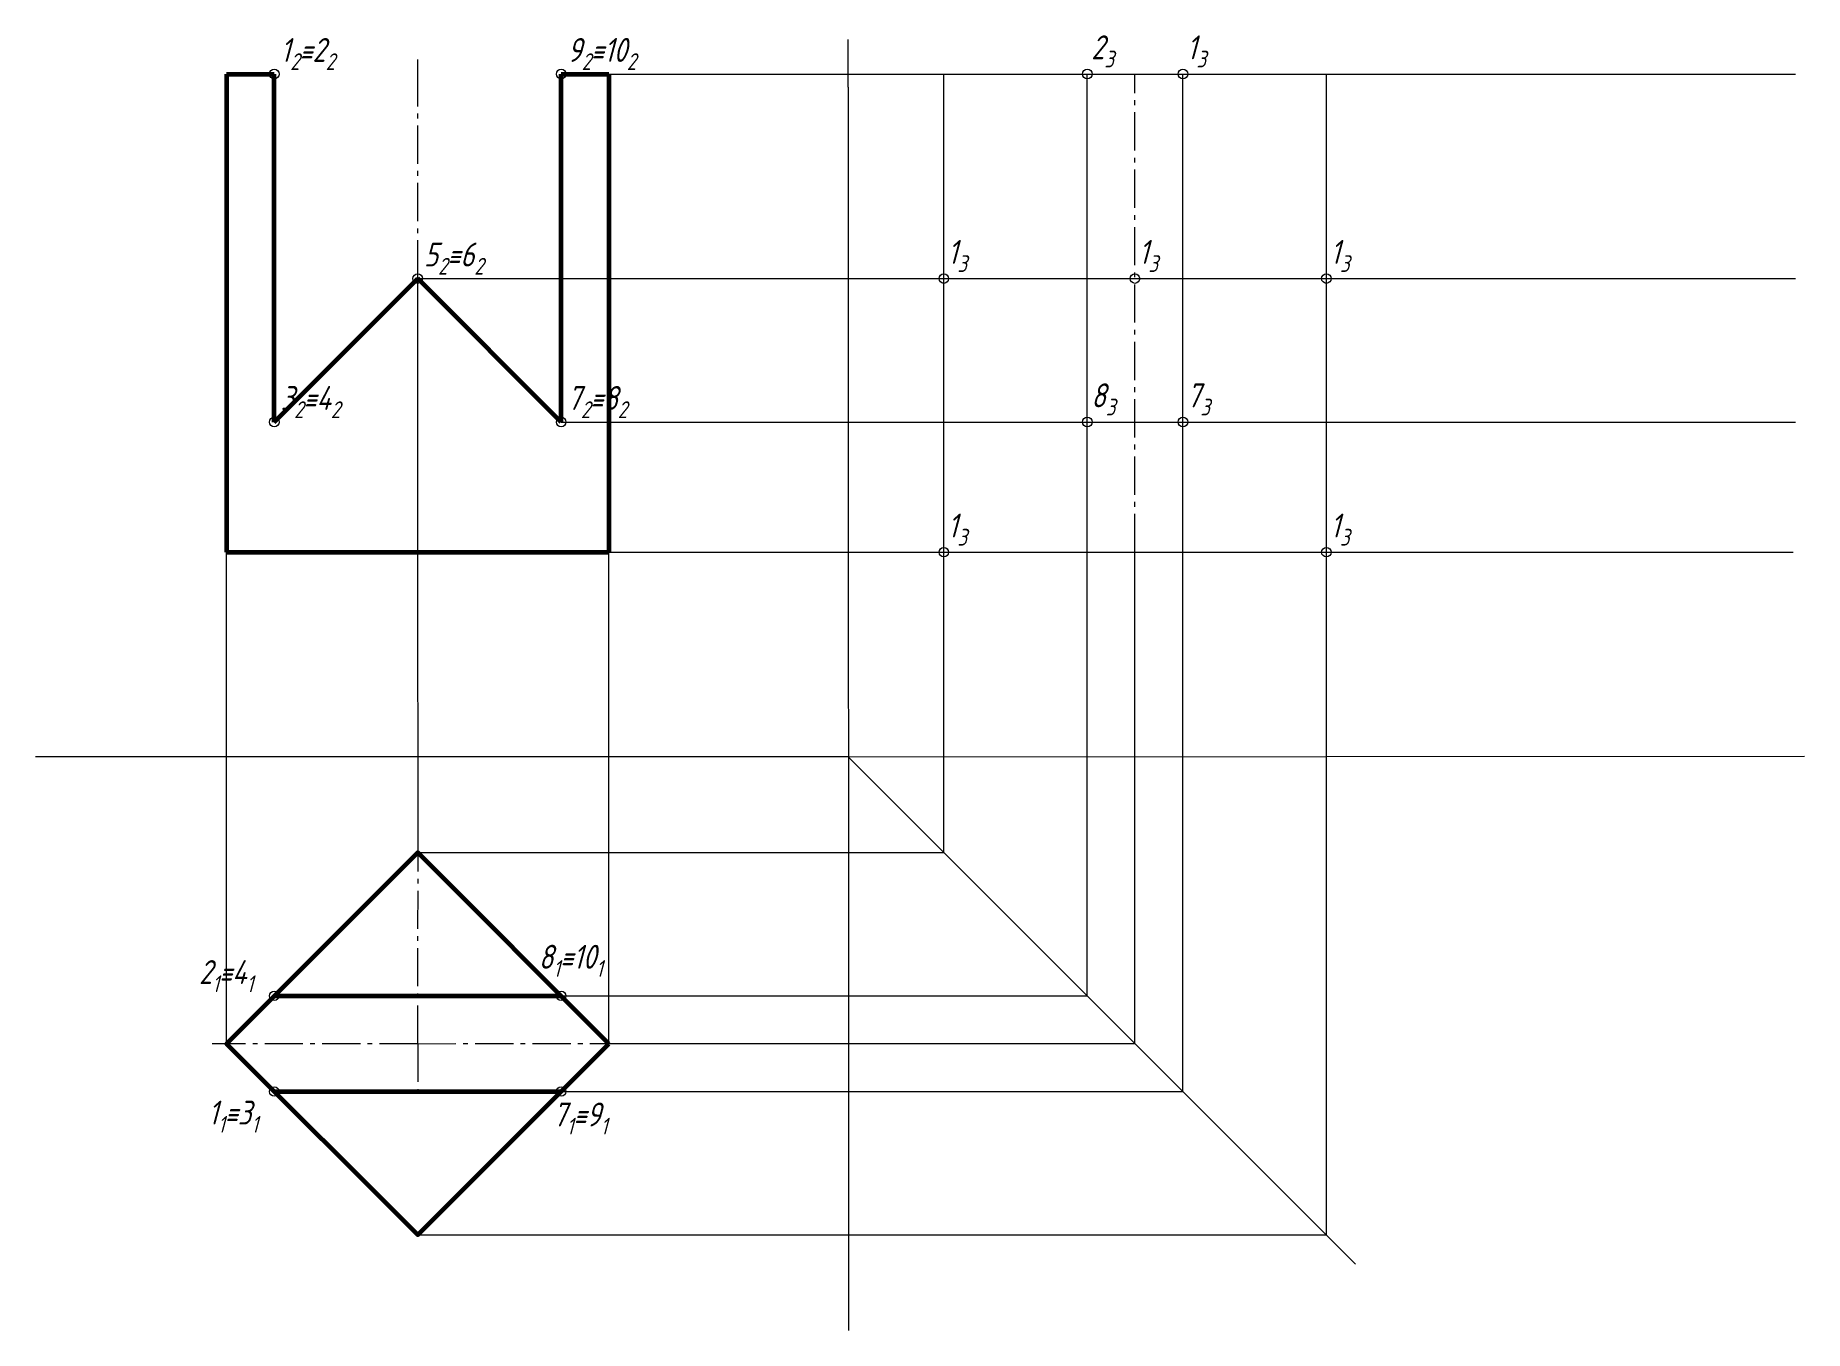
# Model space of a CAD drawing. Header units: millimetres. Extents: x 30 to 400, y 10 to 281.
import ezdxf

# ---------------------------------------------------------------- set-up
doc = ezdxf.new("R2010")
doc.units = ezdxf.units.MM
doc.linetypes.add('ГОСТ 2.303 6', pattern=[12, 8, -1.5, 1, -1.5])
doc.layers.get('0').update_dxf_attribs({"lineweight": 60})
doc.layers.add('Вспомогательный', color=7, linetype='Continuous', lineweight=20)
doc.layers.add('Осевой', color=7, linetype='ГОСТ 2.303 6', lineweight=20)
doc.styles.add('ГОСТ 2.304', font='CS_Gost2304.shx', dxfattribs={"oblique": 15})

msp = doc.modelspace()

# ---------------------------------------------------------------- linework, layer by layer
for p, q in [((70, 272.78), (80, 272.78)), ((70, 272.78), (70, 172.78)), ((80, 200), (80, 272.78)), ((140, 200), (140, 272.78)), ((140, 272.78), (150, 272.78)), ((150, 272.78), (150, 172.78)), ((80, 200), (110, 230)), ((140, 200), (110, 230)), ((70, 172.78), (70, 172.78)), ((70, 172.78), (150, 172.78)), ((80, 80), (140, 80)), ((80, 60), (140, 60))]:
    msp.add_line(p, q)
msp.add_lwpolyline([(150, 70), (110, 110), (70, 70), (110, 30)], close=True)
at = {"layer": 'Вспомогательный'}
for p, q in [((200, 270), (200, 280)), ((150, 272.78), (398.13, 272.78)), ((200, 270), (200.07, 10)), ((110, 230), (398.13, 230)), ((70, 70), (70, 172.78)), ((110.08, 110.08), (110, 172.78)), ((150, 172.78), (397.65, 172.78)), ((150, 70), (150, 172.78)), ((200.04, 129.99), (30.04, 129.99)), ((200.04, 129.99), (400.04, 130.11))]:
    msp.add_line(p, q, dxfattribs=at)
at = {"layer": 'Вспомогательный', "color": 7}
for p, q in [((220.03, 110), (220.03, 272.78)), ((250.03, 172.78), (250.03, 272.78)), ((270.03, 172.78), (270.03, 272.78)), ((300.03, 30), (300.03, 272.78)), ((140, 200), (398.14, 200)), ((250.03, 80), (250.03, 172.78)), ((259.98, 70.05), (259.98, 172.78)), ((270.03, 60), (270.03, 172.78)), ((200.04, 129.99), (306.11, 23.93)), ((110, 110), (220.03, 110)), ((140, 80), (250.03, 80)), ((150, 70.05), (259.98, 70.05)), ((140, 60), (270.03, 60)), ((110, 30), (300.03, 30))]:
    msp.add_line(p, q, dxfattribs=at)
at = {"layer": 'Вспомогательный', "transparency": 16777216}
msp.add_line((110, 172.78), (110, 230), dxfattribs=at)
at = {"layer": 'Вспомогательный', "color": 7}
for centre in [(80, 272.78), (140, 272.78), (250.03, 272.78), (270.03, 272.78), (110, 230), (220.03, 230), (259.98, 230), (300.03, 230), (80, 200), (140, 200), (250.03, 200), (270.03, 200), (220.03, 172.78), (300.03, 172.78), (80, 80), (140, 80), (80, 60), (140, 60)]:
    msp.add_circle(centre, 1, dxfattribs=at)
at = {"layer": 'Осевой'}
for p, q in [((110, 272.78), (110, 275.78)), ((110, 230), (110, 272.78)), ((110, 70), (110.08, 113)), ((110, 70), (67, 69.94)), ((110, 70), (153, 70.06)), ((110, 70), (110, 60))]:
    msp.add_line(p, q, dxfattribs=at)
at = {"layer": 'Осевой', "color": 7}
msp.add_line((259.98, 172.78), (259.98, 272.78), dxfattribs=at)

# ---------------------------------------------------------------- texts
at = {"layer": 'Вспомогательный', "color": 7, "char_height": 5, "attachment_point": 1, "style": 'ГОСТ 2.304'}
for s, insert, width in [('\\A1;1{\\H0.70x;\\S^ 2;}≡2{\\H0.70x;\\S^ 2;}', (81.31, 280.31), 19.6143), ('\\A1;9{\\H0.70x;\\S^ 2;}≡10{\\H0.70x;\\S^ 2;}', (141.31, 280.31), 19.6143), ('\\A1;2{\\H0.70x;\\S^ 3;}', (250.85, 280.86), 8.6357), ('\\A1;1{\\H0.70x;\\S^ 3;}', (270.85, 280.86), 5.3294), ('\\A1;5{\\H0.70x;\\S^ 2;}≡6{\\H0.70x;\\S^ 2;}', (111.31, 237.53), 19.6143), ('\\A1;1{\\H0.70x;\\S^ 3;}', (220.85, 238.08), 5.3294), ('\\A1;1{\\H0.70x;\\S^ 3;}', (260.79, 238.08), 5.3294), ('\\A1;1{\\H0.70x;\\S^ 3;}', (300.85, 238.08), 5.3294), ('\\A1;3{\\H0.70x;\\S^ 2;}≡4{\\H0.70x;\\S^ 2;}', (81.31, 207.53), 19.6143), ('\\A1;7{\\H0.70x;\\S^ 2;}≡8{\\H0.70x;\\S^ 2;}', (141.31, 207.53), 19.6143), ('\\A1;8{\\H0.70x;\\S^ 3;}', (250.85, 208.08), 5.3294), ('\\A1;7{\\H0.70x;\\S^ 3;}', (270.85, 208.08), 5.3294), ('\\A1;1{\\H0.70x;\\S^ 3;}', (220.85, 180.86), 5.3294), ('\\A1;1{\\H0.70x;\\S^ 3;}', (300.85, 180.86), 5.3294), ('\\A1;8{\\H0.70x;\\S^ 1;}≡10{\\H0.70x;\\S^ 1;}', (135.3, 90.68), 19.6143), ('\\A1;2{\\H0.70x;\\S^ 1;}≡4{\\H0.70x;\\S^ 1;}', (64.26, 87.48), 19.6143), ('\\A1;1{\\H0.70x;\\S^ 1;}≡3{\\H0.70x;\\S^ 1;}', (66.2, 58.09), 19.6143), ('\\A1;7{\\H0.70x;\\S^ 1;}≡9{\\H0.70x;\\S^ 1;}', (138.31, 57.7), 16.8988)]:
    msp.add_mtext(s, dxfattribs=dict(at, insert=insert, width=width))

doc.saveas('drawing.dxf')
